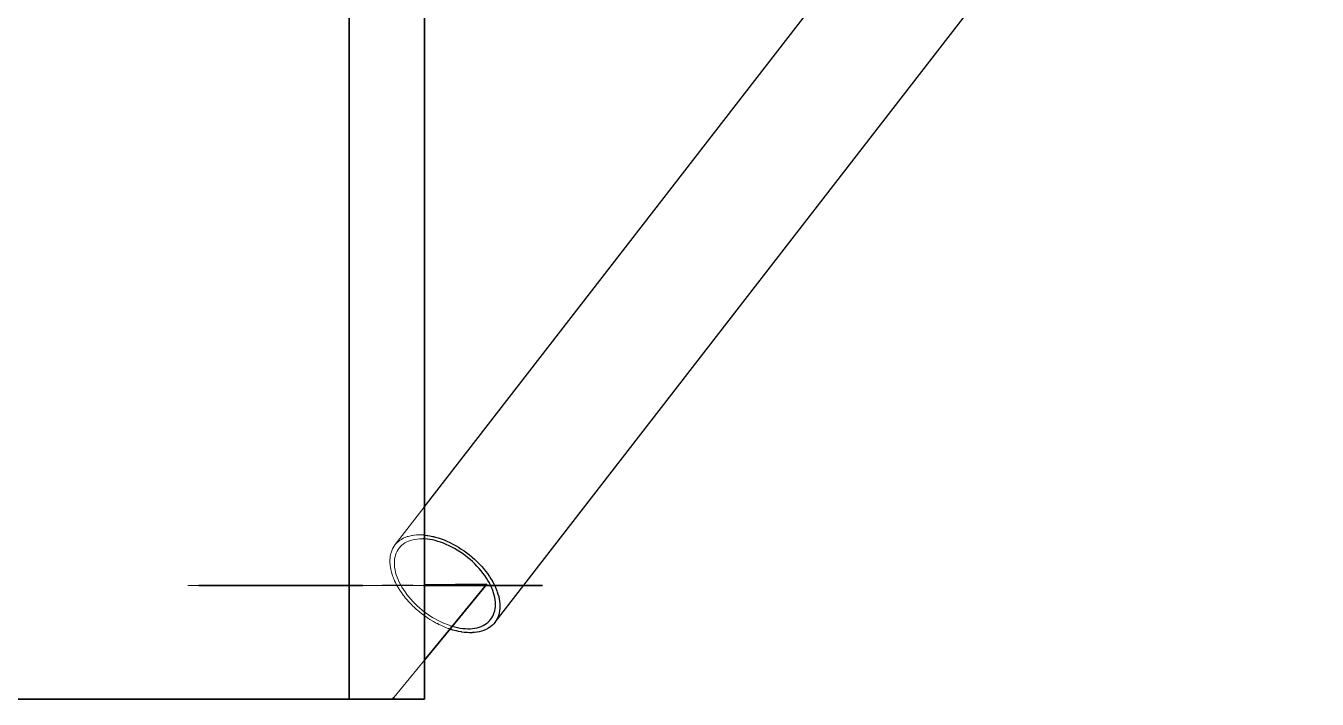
# Model space of a CAD drawing. Header units: millimetres. Extents: x -11795 to 47768, y 22971 to 65021.
# Drawn here: x 2405 to 5537, y 37625 to 39256 of the extents above; entities that cross this region are included whole.
import ezdxf

# ---------------------------------------------------------------- set-up
doc = ezdxf.new("R2010")
doc.units = ezdxf.units.MM
doc.linetypes.add('HIDDEN_50', pattern=[225, 150, -75])
for name, color, linetype, lineweight in [('PLATE_HIDDEN', 8, 'HIDDEN_50', 18), ('PLATE_VISIBLE', 7, 'Continuous', 35), ('PROFILE_HIDDEN', 9, 'HIDDEN_50', 18), ('PROFILE_VISIBLE', 4, 'Continuous', 25)]:
    doc.layers.add(name, color=color, linetype=linetype, lineweight=lineweight)

msp = doc.modelspace()

# ---------------------------------------------------------------- linework, layer by layer
at = {"layer": 'PLATE_HIDDEN'}
for p, q in [((3158.6, 37900), (2797.6, 37900)), ((2797.6, 37900), (2824.5, 37900)), ((3192.9, 37900), (3158.6, 37900)), ((3158.6, 37900), (3192.7, 37900)), ((3185.5, 37900), (3158.6, 37900)), ((3193.9, 37900.1), (3371, 37901.8)), ((3600.1, 37900), (3202.7, 37900)), ((3222, 37900), (3369.1, 37900)), ((3605, 37900), (3600.1, 37900)), ((3371.7, 37718.7), (3297.3, 37628.3))]:
    msp.add_line(p, q, dxfattribs=at)
at = {"layer": 'PLATE_VISIBLE'}
for p, q in [((3188.8, 40400), (3188.8, 37624.5)), ((3189.4, 37624.5), (3189.4, 40400)), ((3372, 40400), (3372, 37624.5)), ((3371, 37901.8), (3523.5, 37903.3)), ((3523.5, 37903.3), (3371.7, 37718.7)), ((2824.5, 37900), (2828.4, 37900)), ((2828.4, 37900), (3189.4, 37900)), ((3189.4, 37900), (3185.5, 37900)), ((3189, 37900), (3193.9, 37900.1)), ((3189, 37624.5), (3189, 37900)), ((3192.7, 37900), (3217.1, 37900)), ((3202.7, 37900), (3192.9, 37900)), ((3217.1, 37900), (3222, 37900)), ((3369.1, 37900), (3658.5, 37900)), ((3658.5, 37900), (3605, 37900)), ((3188.8, 37624.5), (-1938.8, 37624.5)), ((3294.2, 37624.5), (3189, 37624.5)), ((3372, 37624.5), (3189.4, 37624.5)), ((3297.3, 37628.3), (3294.2, 37624.5))]:
    msp.add_line(p, q, dxfattribs=at)
at = {"layer": 'PROFILE_HIDDEN'}
for p, q in [((3301, 37999), (3371.4, 38089.7)), ((3298.1, 37995.1), (3299.4, 37996.8)), ((3299.4, 37996.8), (3301, 37999)), ((3301, 37999), (3304.2, 38002.6)), ((3304.2, 38002.6), (3305.7, 38004)), ((3305.7, 38004), (3307.8, 38005.9)), ((3307.8, 38005.9), (3311.6, 38009)), ((3311.6, 38009), (3313.3, 38010.1)), ((3313.3, 38010.1), (3315.8, 38011.8)), ((3316.8, 37997.5), (3313.5, 37994.2)), ((3315.8, 38011.8), (3320.3, 38014.3)), ((3320.5, 38000.4), (3316.8, 37997.5)), ((3320.3, 38014.3), (3322.1, 38015.1)), ((3324.5, 38003.1), (3320.5, 38000.4)), ((3322.1, 38015.1), (3325, 38016.4)), ((3328.8, 38005.4), (3324.5, 38003.1)), ((3325, 38016.4), (3330, 38018.3)), ((3333.4, 38007.5), (3328.8, 38005.4)), ((3330, 38018.3), (3332, 38018.9)), ((3332, 38018.9), (3335.3, 38019.8)), ((3338.2, 38009.2), (3333.4, 38007.5)), ((3335.3, 38019.8), (3340.8, 38021)), ((3343.3, 38010.6), (3338.2, 38009.2)), ((3340.8, 38021), (3342.8, 38021.4)), ((3342.8, 38021.4), (3346.5, 38021.9)), ((3348.6, 38011.7), (3343.3, 38010.6)), ((3346.5, 38021.9), (3352.5, 38022.5)), ((3354.2, 38012.5), (3348.6, 38011.7)), ((3352.5, 38022.5), (3354.5, 38022.6)), ((3359.9, 38012.9), (3354.2, 38012.5)), ((3354.5, 38022.6), (3358.6, 38022.7)), ((3358.6, 38022.7), (3364.9, 38022.6)), ((3365.9, 38013.1), (3359.9, 38012.9)), ((3364.9, 38022.6), (3366.9, 38022.5)), ((3368.9, 38012.9), (3365.9, 38013.1)), ((3366.9, 38022.5), (3369.1, 38022.4)), ((3287.9, 37961.4), (3288.3, 37966.8)), ((3288.3, 37966.8), (3288.6, 37969.3)), ((3288.6, 37969.3), (3289, 37972)), ((3289, 37972), (3290.1, 37977.1)), ((3290.1, 37977.1), (3290.8, 37979.3)), ((3290.8, 37979.3), (3291.6, 37981.9)), ((3291.6, 37981.9), (3293.4, 37986.5)), ((3293.4, 37986.5), (3294.4, 37988.5)), ((3294.4, 37988.5), (3295.6, 37990.9)), ((3295.6, 37990.9), (3298.1, 37995.1)), ((3300.4, 37969.4), (3299.5, 37964.5)), ((3301.7, 37974.2), (3300.4, 37969.4)), ((3303.4, 37978.6), (3301.7, 37974.2)), ((3305.4, 37982.9), (3303.4, 37978.6)), ((3307.7, 37986.9), (3305.4, 37982.9)), ((3310.4, 37990.7), (3307.7, 37986.9)), ((3313.5, 37994.2), (3310.4, 37990.7)), ((3287.9, 37958.6), (3287.9, 37961.4)), ((3287.9, 37955.9), (3287.9, 37958.6)), ((3288.3, 37950.2), (3287.9, 37955.9)), ((3288.7, 37947.3), (3288.3, 37950.2)), ((3289.1, 37944.3), (3288.7, 37947.3)), ((3290.2, 37938.4), (3289.1, 37944.3)), ((3290.9, 37935.6), (3290.2, 37938.4)), ((3291.7, 37932.3), (3290.9, 37935.6)), ((3299, 37959.5), (3298.8, 37954.2)), ((3298.8, 37954.2), (3299, 37948.8)), ((3299.5, 37964.5), (3299, 37959.5)), ((3299, 37948.8), (3299.5, 37943.3)), ((3299.5, 37943.3), (3300.5, 37937.6)), ((3300.5, 37937.6), (3301.8, 37931.8)), ((3293.5, 37926.2), (3291.7, 37932.3)), ((3294.5, 37923.4), (3293.5, 37926.2)), ((3295.7, 37920), (3294.5, 37923.4)), ((3298.3, 37913.8), (3295.7, 37920)), ((3299.5, 37911.1), (3298.3, 37913.8)), ((3301.2, 37907.6), (3299.5, 37911.1)), ((3304.4, 37901.3), (3301.2, 37907.6)), ((3301.8, 37931.8), (3303.4, 37926)), ((3303.4, 37926), (3305.5, 37920.1)), ((3305.5, 37920.1), (3307.9, 37914.1)), ((3307.9, 37914.1), (3310.6, 37908.1)), ((3310.6, 37908.1), (3313.6, 37902.1)), ((3305.9, 37898.7), (3304.4, 37901.3)), ((3308, 37895), (3305.9, 37898.7)), ((3311.9, 37888.8), (3308, 37895)), ((3313.5, 37886.3), (3311.9, 37888.8)), ((3316, 37882.6), (3313.5, 37886.3)), ((3313.6, 37902.1), (3317, 37896.1)), ((3320.5, 37876.5), (3316, 37882.6)), ((3317, 37896.1), (3320.7, 37890.2)), ((3322.3, 37874.2), (3320.5, 37876.5)), ((3320.7, 37890.2), (3324.7, 37884.2)), ((3325.3, 37870.4), (3322.3, 37874.2)), ((3324.7, 37884.2), (3329, 37878.4)), ((3329, 37878.4), (3333.6, 37872.6)), ((3333.6, 37872.6), (3338.5, 37866.9)), ((3330.3, 37864.5), (3325.3, 37870.4)), ((3332.2, 37862.3), (3330.3, 37864.5)), ((3335.6, 37858.6), (3332.2, 37862.3)), ((3341.1, 37852.9), (3335.6, 37858.6)), ((3338.5, 37866.9), (3343.6, 37861.3)), ((3343.1, 37851), (3341.1, 37852.9)), ((3346.8, 37847.4), (3343.1, 37851)), ((3343.6, 37861.3), (3348.9, 37855.8)), ((3352.8, 37841.9), (3346.8, 37847.4)), ((3348.9, 37855.8), (3354.5, 37850.5)), ((3354.8, 37840.2), (3352.8, 37841.9)), ((3354.5, 37850.5), (3360.2, 37845.4)), ((3358.9, 37836.7), (3354.8, 37840.2)), ((3360.2, 37845.4), (3366.2, 37840.4)), ((3366.2, 37840.4), (3372.3, 37835.6)), ((3365.2, 37831.6), (3358.9, 37836.7)), ((3367.3, 37830.1), (3365.2, 37831.6)), ((3371.7, 37826.8), (3367.3, 37830.1)), ((3378.3, 37822.1), (3371.7, 37826.8)), ((3372.3, 37835.6), (3378.6, 37831.1)), ((3380.3, 37820.8), (3378.3, 37822.1)), ((3378.6, 37831.1), (3385, 37826.7)), ((3385, 37817.7), (3380.3, 37820.8)), ((3385, 37826.7), (3391.5, 37822.6)), ((3391.9, 37813.6), (3385, 37817.7)), ((3391.5, 37822.6), (3398.1, 37818.8)), ((3393.8, 37812.5), (3391.9, 37813.6)), ((3398.8, 37809.6), (3393.8, 37812.5)), ((3398.1, 37818.8), (3404.7, 37815.2)), ((3402.3, 37807.8), (3398.8, 37809.6)), ((3404.7, 37815.2), (3411.4, 37811.8)), ((3411.4, 37811.8), (3418.2, 37808.8)), ((3418.2, 37808.8), (3424.9, 37806)), ((3407.6, 37805.1), (3406.7, 37805.5)), ((3412.8, 37802.6), (3407.6, 37805.1)), ((3419.8, 37799.5), (3412.8, 37802.6)), ((3421.6, 37798.8), (3419.8, 37799.5)), ((3426.9, 37796.7), (3421.6, 37798.8)), ((3424.9, 37806), (3431.7, 37803.6)), ((3430.4, 37795.5), (3426.9, 37796.7)), ((3431.7, 37803.6), (3435.1, 37802.5))]:
    msp.add_line(p, q, dxfattribs=at)
at = {"layer": 'PROFILE_VISIBLE'}
for p, q in [((3543.3, 37811.2), (6376.7, 41466.1)), ((3371.4, 38089.7), (4436.3, 39463.3)), ((3372, 38012.8), (3368.9, 38012.9)), ((3369.1, 38022.4), (3371.4, 38022.2)), ((3371.4, 38022.2), (3378, 38021.4)), ((3378.2, 38012.3), (3372, 38012.8)), ((3378, 38021.4), (3380, 38021.1)), ((3384.6, 38011.4), (3378.2, 38012.3)), ((3380, 38021.1), (3384.7, 38020.4)), ((3391.1, 38010.2), (3384.6, 38011.4)), ((3384.7, 38020.4), (3391.5, 38019)), ((3397.7, 38008.7), (3391.1, 38010.2)), ((3391.5, 38019), (3393.5, 38018.5)), ((3393.5, 38018.5), (3398.4, 38017.2)), ((3404.4, 38006.8), (3397.7, 38008.7)), ((3398.4, 38017.2), (3405.4, 38015.2)), ((3411.1, 38004.7), (3404.4, 38006.8)), ((3405.4, 38015.2), (3407.3, 38014.6)), ((3407.3, 38014.6), (3412.4, 38012.8)), ((3417.8, 38002.2), (3411.1, 38004.7)), ((3412.4, 38012.8), (3419.5, 38010.2)), ((3424.6, 37999.5), (3417.8, 38002.2)), ((3419.5, 38010.2), (3421.2, 38009.4)), ((3421.2, 38009.4), (3426.5, 38007.2)), ((3431.4, 37996.4), (3424.6, 37999.5)), ((3426.5, 38007.2), (3433.5, 38004)), ((3438.1, 37993.1), (3431.4, 37996.4)), ((3433.5, 38004), (3435.2, 38003.2)), ((3435.2, 38003.2), (3440.5, 38000.5)), ((3440.5, 38000.5), (3447.5, 37996.7)), ((3447.5, 37996.7), (3449, 37995.8)), ((3444.7, 37989.5), (3438.1, 37993.1)), ((3451.3, 37985.6), (3444.7, 37989.5)), ((3449, 37995.8), (3454.4, 37992.6)), ((3457.8, 37981.5), (3451.3, 37985.6)), ((3454.4, 37992.6), (3461.1, 37988.3)), ((3464.2, 37977.2), (3457.8, 37981.5)), ((3461.1, 37988.3), (3462.5, 37987.4)), ((3462.5, 37987.4), (3467.8, 37983.8)), ((3470.5, 37972.6), (3464.2, 37977.2)), ((3467.8, 37983.8), (3474.3, 37979.1)), ((3476.6, 37967.8), (3470.5, 37972.6)), ((3474.3, 37979.1), (3475.5, 37978.2)), ((3475.5, 37978.2), (3480.7, 37974.1)), ((3482.6, 37962.9), (3476.6, 37967.8)), ((3480.7, 37974.1), (3487, 37969)), ((3487, 37969), (3488, 37968.1)), ((3488, 37968.1), (3493, 37963.6)), ((3488.3, 37957.7), (3482.6, 37962.9)), ((3493.9, 37952.4), (3488.3, 37957.7)), ((3493, 37963.6), (3498.9, 37958.1)), ((3499.2, 37947), (3493.9, 37952.4)), ((3498.9, 37958.1), (3499.7, 37957.3)), ((3504.3, 37941.4), (3499.2, 37947)), ((3499.7, 37957.3), (3504.5, 37952.5)), ((3509.2, 37935.7), (3504.3, 37941.4)), ((3504.5, 37952.5), (3509.9, 37946.7)), ((3513.8, 37929.9), (3509.2, 37935.7)), ((3509.9, 37946.7), (3510.6, 37945.9)), ((3510.6, 37945.9), (3515, 37940.8)), ((3515, 37940.8), (3519.9, 37934.8)), ((3519.9, 37934.8), (3520.5, 37934.1)), ((3520.5, 37934.1), (3524.6, 37928.7)), ((3518.1, 37924), (3513.8, 37929.9)), ((3522.1, 37918.1), (3518.1, 37924)), ((3525.8, 37912.1), (3522.1, 37918.1)), ((3524.6, 37928.7), (3528.9, 37922.5)), ((3529.2, 37906.1), (3525.8, 37912.1)), ((3528.9, 37922.5), (3529.3, 37921.9)), ((3532.2, 37900.1), (3529.2, 37906.1)), ((3529.3, 37921.9), (3532.9, 37916.3)), ((3532.9, 37916.3), (3536.6, 37910.1)), ((3536.6, 37910.1), (3536.9, 37909.6)), ((3536.9, 37909.6), (3540, 37903.8)), ((3540, 37903.8), (3543.1, 37897.6)), ((3534.9, 37894.1), (3532.2, 37900.1)), ((3537.3, 37888.2), (3534.9, 37894.1)), ((3539.3, 37882.3), (3537.3, 37888.2)), ((3541, 37876.4), (3539.3, 37882.3)), ((3542.3, 37870.6), (3541, 37876.4)), ((3543.3, 37897.2), (3545.8, 37891.3)), ((3545.8, 37891.3), (3548.2, 37885.1)), ((3548.3, 37884.8), (3550.2, 37879)), ((3550.2, 37879), (3551.9, 37872.9)), ((3551.9, 37872.7), (3553.2, 37866.9)), ((3543.3, 37865), (3542.3, 37870.6)), ((3542.4, 37838.8), (3543.3, 37843.7)), ((3543.8, 37859.4), (3543.3, 37865)), ((3543.3, 37843.7), (3543.8, 37848.8)), ((3544, 37854), (3543.8, 37859.4)), ((3543.8, 37848.8), (3544, 37854)), ((3553.2, 37866.9), (3554.1, 37861)), ((3554.2, 37860.9), (3554.7, 37855.2)), ((3554.7, 37844.1), (3554.2, 37838.9)), ((3554.7, 37855.2), (3554.9, 37849.6)), ((3554.9, 37849.6), (3554.7, 37844.1)), ((3522.3, 37807.8), (3526, 37810.8)), ((3526, 37810.8), (3529.3, 37814)), ((3529.3, 37814), (3532.4, 37817.5)), ((3532.4, 37817.5), (3535.1, 37821.3)), ((3535.1, 37821.3), (3537.4, 37825.3)), ((3537.4, 37825.3), (3539.4, 37829.6)), ((3539.4, 37829.6), (3541.1, 37834.1)), ((3543.3, 37811.2), (3540.2, 37807.4)), ((3541.1, 37834.1), (3542.4, 37838.8)), ((3546, 37815.2), (3543.4, 37811.5)), ((3548.3, 37819.5), (3546, 37815.2)), ((3550.3, 37824), (3548.4, 37819.7)), ((3552, 37828.7), (3550.3, 37824)), ((3553.3, 37833.7), (3552, 37828.9)), ((3554.2, 37838.8), (3553.3, 37833.7)), ((3405.8, 37806), (3402.3, 37807.8)), ((3406.7, 37805.5), (3405.8, 37806)), ((3433.9, 37794.2), (3430.4, 37795.5)), ((3435.5, 37793.7), (3433.9, 37794.2)), ((3435.1, 37802.5), (3438.4, 37801.4)), ((3440.9, 37792), (3435.5, 37793.7)), ((3438.4, 37801.4), (3445.1, 37799.6)), ((3447.8, 37790.1), (3440.9, 37792)), ((3445.1, 37799.6), (3451.7, 37798)), ((3449.3, 37789.8), (3447.8, 37790.1)), ((3454.7, 37788.6), (3449.3, 37789.8)), ((3451.7, 37798), (3458.2, 37796.8)), ((3461.5, 37787.3), (3454.7, 37788.6)), ((3458.2, 37796.8), (3464.6, 37796)), ((3462.8, 37787.1), (3461.5, 37787.3)), ((3468.2, 37786.4), (3462.8, 37787.1)), ((3464.6, 37796), (3470.8, 37795.4)), ((3474.7, 37785.8), (3468.2, 37786.4)), ((3470.8, 37795.4), (3476.9, 37795.2)), ((3475.9, 37785.7), (3474.7, 37785.8)), ((3481.1, 37785.5), (3475.9, 37785.7)), ((3476.9, 37795.2), (3482.9, 37795.3)), ((3487.3, 37785.6), (3481.1, 37785.5)), ((3482.9, 37795.3), (3488.6, 37795.7)), ((3488.3, 37785.7), (3487.3, 37785.6)), ((3493.3, 37786), (3488.3, 37785.7)), ((3488.6, 37795.7), (3494.2, 37796.5)), ((3499.2, 37786.7), (3493.3, 37786)), ((3494.2, 37796.5), (3499.5, 37797.6)), ((3500, 37786.9), (3499.2, 37786.7)), ((3499.5, 37797.6), (3504.6, 37799)), ((3504.8, 37787.8), (3500, 37786.9)), ((3504.6, 37799), (3509.4, 37800.8)), ((3510.2, 37789.1), (3504.8, 37787.8)), ((3509.4, 37800.8), (3514, 37802.8)), ((3510.9, 37789.4), (3510.2, 37789.1)), ((3515.3, 37790.8), (3510.9, 37789.4)), ((3514, 37802.8), (3518.3, 37805.2)), ((3520.2, 37792.9), (3515.3, 37790.8)), ((3518.3, 37805.2), (3522.3, 37807.8)), ((3520.7, 37793.1), (3520.2, 37792.9)), ((3524.8, 37795.2), (3520.7, 37793.1)), ((3529.1, 37797.8), (3524.8, 37795.2)), ((3533.1, 37800.7), (3529.5, 37798.1)), ((3536.8, 37804), (3533.1, 37800.7)), ((3540.2, 37807.4), (3537.1, 37804.2))]:
    msp.add_line(p, q, dxfattribs=at)

doc.saveas('drawing.dxf')
